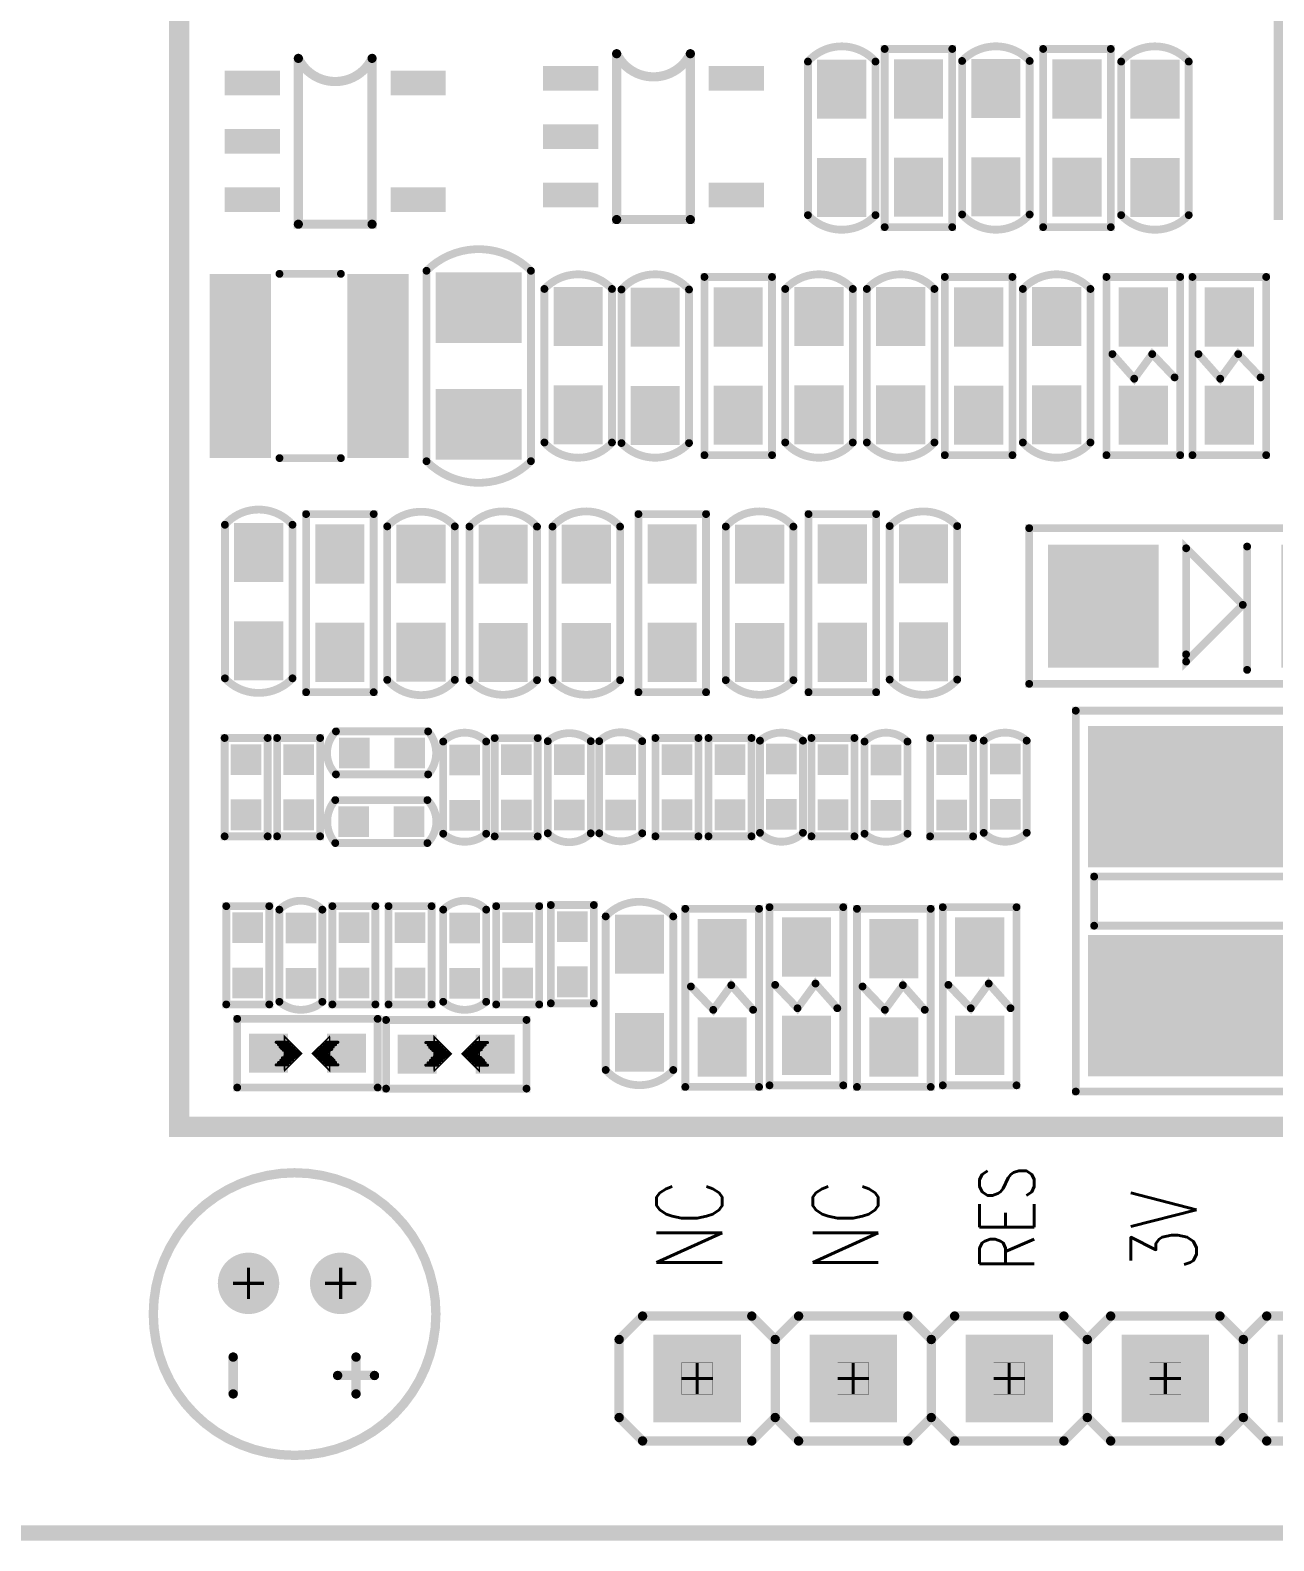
# Model space of a CAD drawing. Extents: x -3 to 111, y -1 to 54.
# Drawn here: x 16.98 to 37.22, y -0.13 to 24.47 of the extents above; entities that cross this region are included whole.
import ezdxf

# ---------------------------------------------------------------- set-up
doc = ezdxf.new("R2010")
doc.units = 0
doc.linetypes.add('TRMIDX_0', pattern=[2, 1, 1])
doc.linetypes.add('TRMIDX_1', pattern=[2, 1, 1])
for name, color, linetype in [('2D_LINE_126', 2, 'CONTINUOUS'), ('BOARD_OUTLINE_00', 254, 'CONTINUOUS'), ('DRIL_NPLTE_THRU_01', 176, 'CONTINUOUS'), ('DRIL_NPLTE_THRU_02', 23, 'CONTINUOUS'), ('DRIL_NPLTE_THRU_03', 6, 'CONTINUOUS'), ('DRIL_NPLTE_THRU_04', 176, 'CONTINUOUS'), ('DRIL_PLTE_THRU_01', 176, 'CONTINUOUS'), ('DRIL_PLTE_THRU_02', 23, 'CONTINUOUS'), ('DRIL_PLTE_THRU_03', 6, 'CONTINUOUS'), ('DRIL_PLTE_THRU_04', 176, 'CONTINUOUS'), ('DRIL_SYMBOL', 254, 'CONTINUOUS'), ('PADS_BOT', 254, 'CONTINUOUS'), ('PADS_INNER', 254, 'CONTINUOUS'), ('PADS_TOP', 254, 'CONTINUOUS'), ('PART_TOP_2DLINE_00', 254, 'CONTINUOUS'), ('PART_TOP_2DLINE_01', 254, 'CONTINUOUS'), ('PART_TOP_COPPER_01', 254, 'CONTINUOUS'), ('PART_TOP_COPPER_126', 254, 'CONTINUOUS'), ('TEXT_126', 2, 'CONTINUOUS')]:
    doc.layers.add(name, color=color, linetype=linetype)
doc.styles.add('W0$1524', font='simplex', dxfattribs={"width": 0.75})

# ---------------------------------------------------------------- blocks, each defined once
blk = doc.blocks.new('BOARD_1')
at = {"layer": 'BOARD_OUTLINE_00', "const_width": 0.254}
blk.add_lwpolyline([(22.209, 77.724, 0.414214), (21.209, 76.724), (21.209, 25.384, 0.414214), (22.209, 24.384), (128.905, 24.384, 0.414214), (129.921, 25.384), (129.921, 76.724, 0.406566), (128.905, 77.724)], format="xyb", close=True, dxfattribs=at)
blk = doc.blocks.new('SMOOTH_0$3302')
at = {"const_width": 0.1651}
blk.add_lwpolyline([(-0.08255, 0, 1), (0.08255, 0, 1)], format="xyb", close=True, dxfattribs=at)
blk = doc.blocks.new('DRAWING_17')
at = {"layer": '2D_LINE_126', "const_width": 0.3302}
blk.add_lwpolyline([(0.8128, 0.3048), (18.796, 0.3048), (18.796, -24.4856), (39.8272, -24.4856), (39.8272, -39.412926), (0.8128, -39.412926)], close=True, dxfattribs=at)
at = {"layer": '2D_LINE_126'}
blk.add_blockref('SMOOTH_0$3302', (0.8128, -39.412926), dxfattribs=at)
blk = doc.blocks.new('SMOOTH_0$127')
at = {"const_width": 0.0635}
blk.add_lwpolyline([(-0.03175, 0, 1), (0.03175, 0, 1)], format="xyb", close=True, dxfattribs=at)
blk = doc.blocks.new('PART_BODY_TOP_174')
at = {"layer": 'PART_TOP_2DLINE_01', "const_width": 0.127}
blk.add_lwpolyline([(-1.45, -0.55), (-1.45, 0.55), (1.45, 0.55), (1.45, -0.55)], close=True, dxfattribs=at)
at = {"layer": 'PART_TOP_2DLINE_01'}
for p in [(-1.45, 0.55), (1.45, 0.55), (-1.45, -0.55), (1.45, -0.55)]:
    blk.add_blockref('SMOOTH_0$127', p, dxfattribs=at)
blk = doc.blocks.new('DRIL_HOLE_0')
blk.add_lwpolyline([(0, 0, 1), (0, 0, 1)], format="xyb", close=True)
blk = doc.blocks.new('PAD_0')
blk.add_lwpolyline([(0, 0, 1), (0, 0, 1)], format="xyb", close=True)
blk = doc.blocks.new('PAD_4')
at = {"const_width": 0.8}
blk.add_lwpolyline([(-0.4825, 0), (0.4825, 0)], dxfattribs=at)
blk = doc.blocks.new('STK_TOP_16')
at = {"layer": 'DRIL_PLTE_THRU_01'}
blk.add_blockref('DRIL_HOLE_0', (0, 0), dxfattribs=at)
at = {"layer": 'DRIL_PLTE_THRU_02'}
blk.add_blockref('DRIL_HOLE_0', (0, 0), dxfattribs=at)
at = {"layer": 'DRIL_PLTE_THRU_03'}
blk.add_blockref('DRIL_HOLE_0', (0, 0), dxfattribs=at)
at = {"layer": 'DRIL_PLTE_THRU_04'}
blk.add_blockref('DRIL_HOLE_0', (0, 0), dxfattribs=at)
at = {"layer": 'PADS_BOT'}
blk.add_blockref('PAD_0', (0, 0), dxfattribs=at)
at = {"layer": 'PADS_INNER'}
blk.add_blockref('PAD_0', (0, 0), dxfattribs=at)
at = {"layer": 'PADS_TOP'}
blk.add_blockref('PAD_4', (0, 0), dxfattribs=at)
blk = doc.blocks.new('SYM_TOP_29')
for name, p in [('PART_BODY_TOP_174', (0, 0)), ('STK_TOP_16', (-0.8, 0)), ('STK_TOP_16', (0.8, 0))]:
    blk.add_blockref(name, p)
blk = doc.blocks.new('PART_TOP_48')
blk.add_blockref('SYM_TOP_29', (0, 0))
blk = doc.blocks.new('PART_BODY_TOP_151')
at = {"layer": 'PART_TOP_2DLINE_01', "const_width": 0.127}
blk.add_lwpolyline([(1.25, -0.55, 0.432739), (1.25, 0.55), (-1.25, 0.55, 0.450467), (-1.25, -0.55)], format="xyb", close=True, dxfattribs=at)
at = {"layer": 'PART_TOP_2DLINE_01'}
for p in [(-1.25, 0.55), (1.25, 0.55), (-1.25, -0.55), (1.25, -0.55)]:
    blk.add_blockref('SMOOTH_0$127', p, dxfattribs=at)
blk = doc.blocks.new('PAD_3')
at = {"const_width": 0.8}
blk.add_lwpolyline([(-0.48, 0), (0.48, 0)], dxfattribs=at)
blk = doc.blocks.new('STK_TOP_8')
at = {"layer": 'DRIL_PLTE_THRU_01'}
blk.add_blockref('DRIL_HOLE_0', (0, 0), dxfattribs=at)
at = {"layer": 'DRIL_PLTE_THRU_02'}
blk.add_blockref('DRIL_HOLE_0', (0, 0), dxfattribs=at)
at = {"layer": 'DRIL_PLTE_THRU_03'}
blk.add_blockref('DRIL_HOLE_0', (0, 0), dxfattribs=at)
at = {"layer": 'DRIL_PLTE_THRU_04'}
blk.add_blockref('DRIL_HOLE_0', (0, 0), dxfattribs=at)
at = {"layer": 'PADS_BOT'}
blk.add_blockref('PAD_0', (0, 0), dxfattribs=at)
at = {"layer": 'PADS_INNER'}
blk.add_blockref('PAD_0', (0, 0), dxfattribs=at)
at = {"layer": 'PADS_TOP'}
blk.add_blockref('PAD_3', (0, 0), dxfattribs=at)
blk = doc.blocks.new('SYM_TOP_6')
for name, p in [('PART_BODY_TOP_151', (0, 0)), ('STK_TOP_8', (-0.8, 0)), ('STK_TOP_8', (0.8, 0))]:
    blk.add_blockref(name, p)
blk = doc.blocks.new('PART_TOP_49')
blk.add_blockref('SYM_TOP_6', (0, 0))
blk = doc.blocks.new('PART_TOP_50')
blk.add_blockref('SYM_TOP_29', (0, 0))
blk = doc.blocks.new('PART_TOP_51')
blk.add_blockref('SYM_TOP_6', (0, 0))
blk = doc.blocks.new('PART_BODY_TOP_158')
at = {"layer": 'PART_TOP_2DLINE_01', "const_width": 0.127}
blk.add_lwpolyline([(-1.45, -0.6), (-1.45, 0.6), (1.45, 0.6), (1.45, -0.6)], close=True, dxfattribs=at)
blk.add_lwpolyline([(0.195, 0.503), (-0.206, 0.148), (0.195, -0.145), (-0.185, -0.509)], dxfattribs=at)
at = {"layer": 'PART_TOP_2DLINE_01'}
for p in [(-1.45, 0.6), (0.195, 0.503), (1.45, 0.6), (-0.206, 0.148), (0.195, -0.145), (-0.185, -0.509), (-1.45, -0.6), (1.45, -0.6)]:
    blk.add_blockref('SMOOTH_0$127', p, dxfattribs=at)
blk = doc.blocks.new('SYM_TOP_13')
for name, p in [('PART_BODY_TOP_158', (0, 0)), ('STK_TOP_16', (-0.8, 0)), ('STK_TOP_16', (0.8, 0))]:
    blk.add_blockref(name, p)
blk = doc.blocks.new('PART_TOP_52')
blk.add_blockref('SYM_TOP_13', (0, 0))
blk = doc.blocks.new('PART_TOP_53')
blk.add_blockref('SYM_TOP_13', (0, 0))
blk = doc.blocks.new('PART_TOP_55')
blk.add_blockref('SYM_TOP_6', (0, 0))
blk = doc.blocks.new('PART_TOP_56')
blk.add_blockref('SYM_TOP_29', (0, 0))
blk = doc.blocks.new('PART_BODY_TOP_150')
at = {"layer": 'PART_TOP_2DLINE_00', "const_width": 0.127}
blk.add_lwpolyline([(0.75, -0.35, 0.414214), (0.75, 0.35), (-0.75, 0.35, 0.373387), (-0.75, -0.35)], format="xyb", close=True, dxfattribs=at)
at = {"layer": 'PART_TOP_2DLINE_00'}
for p in [(-0.75, 0.35), (0.75, 0.35), (-0.75, -0.35), (0.75, -0.35)]:
    blk.add_blockref('SMOOTH_0$127', p, dxfattribs=at)
blk = doc.blocks.new('PAD_1')
at = {"const_width": 0.5}
blk.add_lwpolyline([(-0.25, 0), (0.25, 0)], dxfattribs=at)
blk = doc.blocks.new('STK_TOP_6')
at = {"layer": 'DRIL_PLTE_THRU_01'}
blk.add_blockref('DRIL_HOLE_0', (0, 0), dxfattribs=at)
at = {"layer": 'DRIL_PLTE_THRU_02'}
blk.add_blockref('DRIL_HOLE_0', (0, 0), dxfattribs=at)
at = {"layer": 'DRIL_PLTE_THRU_03'}
blk.add_blockref('DRIL_HOLE_0', (0, 0), dxfattribs=at)
at = {"layer": 'DRIL_PLTE_THRU_04'}
blk.add_blockref('DRIL_HOLE_0', (0, 0), dxfattribs=at)
at = {"layer": 'PADS_BOT'}
blk.add_blockref('PAD_0', (0, 0), dxfattribs=at)
at = {"layer": 'PADS_INNER'}
blk.add_blockref('PAD_0', (0, 0), dxfattribs=at)
at = {"layer": 'PADS_TOP'}
blk.add_blockref('PAD_1', (0, 0), dxfattribs=at)
blk = doc.blocks.new('STK_TOP_7')
at = {"layer": 'DRIL_PLTE_THRU_01'}
blk.add_blockref('DRIL_HOLE_0', (0, 0), dxfattribs=at)
at = {"layer": 'DRIL_PLTE_THRU_02'}
blk.add_blockref('DRIL_HOLE_0', (0, 0), dxfattribs=at)
at = {"layer": 'DRIL_PLTE_THRU_03'}
blk.add_blockref('DRIL_HOLE_0', (0, 0), dxfattribs=at)
at = {"layer": 'DRIL_PLTE_THRU_04'}
blk.add_blockref('DRIL_HOLE_0', (0, 0), dxfattribs=at)
at = {"layer": 'PADS_BOT'}
blk.add_blockref('PAD_0', (0, 0), dxfattribs=at)
at = {"layer": 'PADS_INNER'}
blk.add_blockref('PAD_0', (0, 0), dxfattribs=at)
at = {"layer": 'PADS_TOP'}
blk.add_blockref('PAD_1', (0, 0), dxfattribs=at)
blk = doc.blocks.new('SYM_TOP_5')
for name, p in [('STK_TOP_6', (-0.45, 0)), ('PART_BODY_TOP_150', (0, 0)), ('STK_TOP_7', (0.45, 0))]:
    blk.add_blockref(name, p)
blk = doc.blocks.new('PART_TOP_57')
blk.add_blockref('SYM_TOP_5', (0, 0))
blk = doc.blocks.new('PART_TOP_60')
blk.add_blockref('SYM_TOP_5', (0, 0))
blk = doc.blocks.new('PART_TOP_61')
blk.add_blockref('SYM_TOP_5', (0, 0))
blk = doc.blocks.new('PART_BODY_TOP_173')
at = {"layer": 'PART_TOP_2DLINE_01', "const_width": 0.127}
blk.add_lwpolyline([(-0.8, -0.35), (-0.8, 0.35), (0.8, 0.35), (0.8, -0.35)], close=True, dxfattribs=at)
at = {"layer": 'PART_TOP_2DLINE_01'}
for p in [(-0.8, 0.35), (0.8, 0.35), (-0.8, -0.35), (0.8, -0.35)]:
    blk.add_blockref('SMOOTH_0$127', p, dxfattribs=at)
blk = doc.blocks.new('SYM_TOP_28')
for name, p in [('STK_TOP_7', (-0.45, 0)), ('PART_BODY_TOP_173', (0, 0)), ('STK_TOP_7', (0.45, 0))]:
    blk.add_blockref(name, p)
blk = doc.blocks.new('PART_TOP_62')
blk.add_blockref('SYM_TOP_28', (0, 0))
blk = doc.blocks.new('PART_TOP_63')
blk.add_blockref('SYM_TOP_28', (0, 0))
blk = doc.blocks.new('PART_TOP_64')
blk.add_blockref('SYM_TOP_28', (0, 0))
blk = doc.blocks.new('PART_TOP_68')
blk.add_blockref('SYM_TOP_28', (0, 0))
blk = doc.blocks.new('PART_TOP_69')
blk.add_blockref('SYM_TOP_28', (0, 0))
blk = doc.blocks.new('PART_TOP_70')
blk.add_blockref('SYM_TOP_5', (0, 0))
blk = doc.blocks.new('PART_TOP_71')
blk.add_blockref('SYM_TOP_28', (0, 0))
blk = doc.blocks.new('SMOOTH_0$0254')
at = {"const_width": 0.0127}
blk.add_lwpolyline([(-0.00635, 0, 1), (0.00635, 0, 1)], format="xyb", close=True, dxfattribs=at)
blk = doc.blocks.new('SMOOTH_0$0508')
at = {"const_width": 0.0254}
blk.add_lwpolyline([(-0.0127, 0, 1), (0.0127, 0, 1)], format="xyb", close=True, dxfattribs=at)
blk = doc.blocks.new('PART_BODY_TOP_154')
at = {"layer": 'PART_TOP_2DLINE_00', "const_width": 0.127}
blk.add_lwpolyline([(1.143, -0.5588), (1.143, 0.5588), (-1.143, 0.5588), (-1.143, -0.5588)], close=True, dxfattribs=at)
at = {"layer": 'PART_TOP_COPPER_01', "linetype": 'TRMIDX_0', "const_width": 0.0254}
for points in [[(-0.3556, -0.2667), (-0.08255, 0.00635), (-0.36195, 0.28575), (-0.36195, -0.254), (-0.3556, -0.254)], [(-0.3048, -0.1651), (-0.1397, 0), (-0.31115, 0.17145), (-0.31115, -0.1524), (-0.3048, -0.1524)]]:
    blk.add_lwpolyline(points, close=True, dxfattribs=at)
at = {"layer": 'PART_TOP_COPPER_01', "linetype": 'TRMIDX_1', "const_width": 0.0254}
for points in [[(0.3683, 0.2794), (0.09525, 0.00635), (0.37465, -0.27305), (0.37465, 0.2667), (0.3683, 0.2667)], [(0.3175, 0.1778), (0.1524, 0.0127), (0.32385, -0.15875), (0.32385, 0.1651), (0.3175, 0.1651)]]:
    blk.add_lwpolyline(points, close=True, dxfattribs=at)
at = {"layer": 'PART_TOP_COPPER_01', "linetype": 'TRMIDX_0', "const_width": 0.0508}
for points in [[(-0.3048, 0.1905), (-0.4953, 0.1905)], [(-0.2667, 0.1524), (-0.4572, 0.1524)], [(-0.2413, 0.1143), (-0.4318, 0.1143)], [(-0.2159, 0.0889), (-0.4064, 0.0889)], [(-0.1905, 0.0635), (-0.381, 0.0635)], [(-0.1524, 0.0381), (-0.3429, 0.0381)], [(-0.1397, -0.0127), (-0.3302, -0.0127)], [(-0.127, 0.0127), (-0.3175, 0.0127)], [(-0.3048, -0.1778), (-0.4953, -0.1778)], [(-0.2667, -0.1397), (-0.4572, -0.1397)], [(-0.2286, -0.1016), (-0.4191, -0.1016)], [(-0.2032, -0.0635), (-0.3937, -0.0635)], [(-0.1651, -0.0381), (-0.3556, -0.0381)]]:
    blk.add_lwpolyline(points, dxfattribs=at)
at = {"layer": 'PART_TOP_COPPER_01', "linetype": 'TRMIDX_1', "const_width": 0.0508}
for points in [[(0.1397, 0), (0.3302, 0)], [(0.1524, 0.0254), (0.3429, 0.0254)], [(0.1651, -0.0254), (0.3556, -0.0254)], [(0.1778, 0.0508), (0.3683, 0.0508)], [(0.2159, 0.0762), (0.4064, 0.0762)], [(0.2413, 0.1143), (0.4318, 0.1143)], [(0.2794, 0.1524), (0.4699, 0.1524)], [(0.3175, 0.1905), (0.508, 0.1905)], [(0.2032, -0.0508), (0.3937, -0.0508)], [(0.2286, -0.0762), (0.4191, -0.0762)], [(0.254, -0.1016), (0.4445, -0.1016)], [(0.2794, -0.1397), (0.4699, -0.1397)], [(0.3175, -0.1778), (0.508, -0.1778)]]:
    blk.add_lwpolyline(points, dxfattribs=at)
at = {"layer": 'PART_TOP_2DLINE_00'}
for p in [(-1.143, 0.5588), (1.143, 0.5588), (-1.143, -0.5588), (1.143, -0.5588)]:
    blk.add_blockref('SMOOTH_0$127', p, dxfattribs=at)
at = {"layer": 'PART_TOP_COPPER_01'}
for name, p in [('SMOOTH_0$0254', (-0.36195, 0.28575)), ('SMOOTH_0$0254', (0.3683, 0.2794)), ('SMOOTH_0$0254', (0.3683, 0.2667)), ('SMOOTH_0$0254', (0.37465, 0.2667)), ('SMOOTH_0$0508', (-0.4953, 0.1905)), ('SMOOTH_0$0508', (-0.4572, 0.1524)), ('SMOOTH_0$0508', (-0.4318, 0.1143)), ('SMOOTH_0$0508', (-0.4064, 0.0889)), ('SMOOTH_0$0508', (-0.381, 0.0635)), ('SMOOTH_0$0508', (-0.3429, 0.0381)), ('SMOOTH_0$0508', (-0.3302, -0.0127)), ('SMOOTH_0$0508', (-0.3175, 0.0127)), ('SMOOTH_0$0508', (-0.3048, 0.1905)), ('SMOOTH_0$0254', (-0.31115, 0.17145)), ('SMOOTH_0$0508', (-0.2667, 0.1524)), ('SMOOTH_0$0508', (-0.2413, 0.1143)), ('SMOOTH_0$0508', (-0.2159, 0.0889)), ('SMOOTH_0$0508', (-0.1905, 0.0635)), ('SMOOTH_0$0508', (-0.1524, 0.0381)), ('SMOOTH_0$0508', (-0.1397, -0.0127)), ('SMOOTH_0$0508', (-0.127, 0.0127)), ('SMOOTH_0$0254', (-0.1397, 0)), ('SMOOTH_0$0254', (-0.08255, 0.00635)), ('SMOOTH_0$0254', (0.09525, 0.00635)), ('SMOOTH_0$0508', (0.1397, 0)), ('SMOOTH_0$0508', (0.1524, 0.0254)), ('SMOOTH_0$0254', (0.1524, 0.0127)), ('SMOOTH_0$0508', (0.1651, -0.0254)), ('SMOOTH_0$0508', (0.1778, 0.0508)), ('SMOOTH_0$0508', (0.2159, 0.0762)), ('SMOOTH_0$0508', (0.2413, 0.1143)), ('SMOOTH_0$0508', (0.2794, 0.1524)), ('SMOOTH_0$0508', (0.3175, 0.1905)), ('SMOOTH_0$0254', (0.3175, 0.1778)), ('SMOOTH_0$0254', (0.3175, 0.1651)), ('SMOOTH_0$0508', (0.3302, 0)), ('SMOOTH_0$0254', (0.32385, 0.1651)), ('SMOOTH_0$0508', (0.3429, 0.0254)), ('SMOOTH_0$0508', (0.3556, -0.0254)), ('SMOOTH_0$0508', (0.3683, 0.0508)), ('SMOOTH_0$0508', (0.4064, 0.0762)), ('SMOOTH_0$0508', (0.4318, 0.1143)), ('SMOOTH_0$0508', (0.4699, 0.1524)), ('SMOOTH_0$0508', (0.508, 0.1905)), ('SMOOTH_0$0508', (-0.4953, -0.1778)), ('SMOOTH_0$0508', (-0.4572, -0.1397)), ('SMOOTH_0$0508', (-0.4191, -0.1016)), ('SMOOTH_0$0508', (-0.3937, -0.0635)), ('SMOOTH_0$0508', (-0.3556, -0.0381)), ('SMOOTH_0$0254', (-0.36195, -0.254)), ('SMOOTH_0$0254', (-0.3556, -0.254)), ('SMOOTH_0$0508', (-0.3048, -0.1778)), ('SMOOTH_0$0254', (-0.31115, -0.1524)), ('SMOOTH_0$0254', (-0.3048, -0.1524)), ('SMOOTH_0$0254', (-0.3048, -0.1651)), ('SMOOTH_0$0508', (-0.2667, -0.1397)), ('SMOOTH_0$0508', (-0.2286, -0.1016)), ('SMOOTH_0$0508', (-0.2032, -0.0635)), ('SMOOTH_0$0508', (-0.1651, -0.0381)), ('SMOOTH_0$0508', (0.2032, -0.0508)), ('SMOOTH_0$0508', (0.2286, -0.0762)), ('SMOOTH_0$0508', (0.254, -0.1016)), ('SMOOTH_0$0508', (0.2794, -0.1397)), ('SMOOTH_0$0508', (0.3175, -0.1778)), ('SMOOTH_0$0254', (0.32385, -0.15875)), ('SMOOTH_0$0508', (0.3937, -0.0508)), ('SMOOTH_0$0508', (0.4191, -0.0762)), ('SMOOTH_0$0508', (0.4445, -0.1016)), ('SMOOTH_0$0508', (0.4699, -0.1397)), ('SMOOTH_0$0508', (0.508, -0.1778)), ('SMOOTH_0$0254', (-0.3556, -0.2667)), ('SMOOTH_0$0254', (0.37465, -0.27305))]:
    blk.add_blockref(name, p, dxfattribs=at)
blk = doc.blocks.new('PAD_13')
at = {"const_width": 0.635}
blk.add_lwpolyline([(-0.3175, 0), (0.3175, 0)], dxfattribs=at)
blk = doc.blocks.new('STK_TOP_11')
at = {"layer": 'DRIL_PLTE_THRU_01'}
blk.add_blockref('DRIL_HOLE_0', (0, 0), dxfattribs=at)
at = {"layer": 'DRIL_PLTE_THRU_02'}
blk.add_blockref('DRIL_HOLE_0', (0, 0), dxfattribs=at)
at = {"layer": 'DRIL_PLTE_THRU_03'}
blk.add_blockref('DRIL_HOLE_0', (0, 0), dxfattribs=at)
at = {"layer": 'DRIL_PLTE_THRU_04'}
blk.add_blockref('DRIL_HOLE_0', (0, 0), dxfattribs=at)
at = {"layer": 'PADS_BOT'}
blk.add_blockref('PAD_0', (0, 0), dxfattribs=at)
at = {"layer": 'PADS_INNER'}
blk.add_blockref('PAD_0', (0, 0), dxfattribs=at)
at = {"layer": 'PADS_TOP', "rotation": 90}
blk.add_blockref('PAD_13', (0, 0), dxfattribs=at)
blk = doc.blocks.new('SYM_TOP_9')
for name, p in [('PART_BODY_TOP_154', (0, 0)), ('STK_TOP_11', (-0.635, 0)), ('STK_TOP_11', (0.635, 0))]:
    blk.add_blockref(name, p)
blk = doc.blocks.new('PART_TOP_72')
blk.add_blockref('SYM_TOP_9', (0, 0))
blk = doc.blocks.new('PART_TOP_73')
blk.add_blockref('SYM_TOP_9', (0, 0))
blk = doc.blocks.new('PART_TOP_74')
blk.add_blockref('SYM_TOP_28', (0, 0))
blk = doc.blocks.new('PART_TOP_75')
blk.add_blockref('SYM_TOP_5', (0, 0))
blk = doc.blocks.new('PART_TOP_76')
blk.add_blockref('SYM_TOP_5', (0, 0))
blk = doc.blocks.new('PART_TOP_77')
blk.add_blockref('SYM_TOP_5', (0, 0))
blk = doc.blocks.new('PART_TOP_78')
blk.add_blockref('SYM_TOP_5', (0, 0))
blk = doc.blocks.new('PART_TOP_79')
blk.add_blockref('SYM_TOP_28', (0, 0))
blk = doc.blocks.new('PART_TOP_80')
blk.add_blockref('SYM_TOP_5', (0, 0))
blk = doc.blocks.new('PART_TOP_81')
blk.add_blockref('SYM_TOP_28', (0, 0))
blk = doc.blocks.new('PART_TOP_82')
blk.add_blockref('SYM_TOP_28', (0, 0))
blk = doc.blocks.new('PART_TOP_83')
blk.add_blockref('SYM_TOP_28', (0, 0))
blk = doc.blocks.new('PART_TOP_84')
blk.add_blockref('SYM_TOP_5', (0, 0))
blk = doc.blocks.new('PART_TOP_85')
blk.add_blockref('SYM_TOP_28', (0, 0))
blk = doc.blocks.new('PART_TOP_86')
blk.add_blockref('SYM_TOP_6', (0, 0))
blk = doc.blocks.new('PART_TOP_87')
blk.add_blockref('SYM_TOP_13', (0, 0))
blk = doc.blocks.new('PART_TOP_88')
blk.add_blockref('SYM_TOP_13', (0, 0))
blk = doc.blocks.new('PART_TOP_89')
blk.add_blockref('SYM_TOP_13', (0, 0))
blk = doc.blocks.new('PART_TOP_90')
blk.add_blockref('SYM_TOP_13', (0, 0))
blk = doc.blocks.new('SMOOTH_0$1524')
at = {"const_width": 0.0762}
blk.add_lwpolyline([(-0.0381, 0, 1), (0.0381, 0, 1)], format="xyb", close=True, dxfattribs=at)
blk = doc.blocks.new('PART_BODY_TOP_168')
at = {"layer": 'PART_TOP_2DLINE_00', "const_width": 0.152}
blk.add_lwpolyline([(2.8, 0, 1), (-1.8, 0, 1)], format="xyb", close=True, dxfattribs=at)
for points in [[(1.5, 1.3), (1.5, 0.7)], [(1.2, 1), (1.8, 1)], [(1.2, -1), (1.8, -1)]]:
    blk.add_lwpolyline(points, dxfattribs=at)
at = {"layer": 'PART_TOP_2DLINE_00'}
for p in [(1.5, 1.3), (1.2, 1), (1.8, 1), (1.5, 0.7), (1.2, -1), (1.8, -1)]:
    blk.add_blockref('SMOOTH_0$1524', p, dxfattribs=at)
blk = doc.blocks.new('DRIL_SYMBOL_0$6')
at = {"layer": 'DRIL_SYMBOL', "const_width": 0.0508}
for points in [[(0, -0.254), (0, 0.254)], [(-0.254, 0), (0.254, 0)]]:
    blk.add_lwpolyline(points, dxfattribs=at)
blk = doc.blocks.new('DRIL_HOLE_0$6')
at = {"const_width": 0.3}
blk.add_lwpolyline([(-0.15, 0, 1), (0.15, 0, 1)], format="xyb", close=True, dxfattribs=at)
blk.add_blockref('DRIL_SYMBOL_0$6', (0, 0))
blk = doc.blocks.new('PAD_14')
at = {"const_width": 0.5}
blk.add_lwpolyline([(0, -0.25, 1), (0, 0.25, 1)], format="xyb", close=True, dxfattribs=at)
blk = doc.blocks.new('STK_TOP_34')
at = {"layer": 'DRIL_PLTE_THRU_01'}
blk.add_blockref('DRIL_HOLE_0$6', (0, 0), dxfattribs=at)
at = {"layer": 'DRIL_PLTE_THRU_02'}
blk.add_blockref('DRIL_HOLE_0$6', (0, 0), dxfattribs=at)
at = {"layer": 'DRIL_PLTE_THRU_03'}
blk.add_blockref('DRIL_HOLE_0$6', (0, 0), dxfattribs=at)
at = {"layer": 'DRIL_PLTE_THRU_04'}
blk.add_blockref('DRIL_HOLE_0$6', (0, 0), dxfattribs=at)
at = {"layer": 'PADS_BOT'}
blk.add_blockref('PAD_14', (0, 0), dxfattribs=at)
at = {"layer": 'PADS_INNER'}
blk.add_blockref('PAD_14', (0, 0), dxfattribs=at)
at = {"layer": 'PADS_TOP'}
blk.add_blockref('PAD_14', (0, 0), dxfattribs=at)
blk = doc.blocks.new('SYM_TOP_23')
for name, p in [('PART_BODY_TOP_168', (0, 0)), ('STK_TOP_34', (0, 0.75)), ('STK_TOP_34', (0, -0.75))]:
    blk.add_blockref(name, p)
blk = doc.blocks.new('PART_TOP_91')
blk.add_blockref('SYM_TOP_23', (0, 0))
blk = doc.blocks.new('SMOOTH_0$14986')
at = {"const_width": 0.0749}
blk.add_lwpolyline([(-0.037, 0, 1), (0.037, 0, 1)], format="xyb", close=True, dxfattribs=at)
blk = doc.blocks.new('PART_BODY_TOP_179')
at = {"layer": 'PART_TOP_2DLINE_01', "const_width": 0.15}
blk.add_lwpolyline([(-1.35, 0.6), (1.35, 0.6), (1.35, -0.6), (-1.35, -0.6, 0.629124)], format="xyb", close=True, dxfattribs=at)
at = {"layer": 'PART_TOP_2DLINE_01'}
for p in [(-1.35, 0.6), (1.35, 0.6), (-1.35, -0.6), (1.35, -0.6)]:
    blk.add_blockref('SMOOTH_0$14986', p, dxfattribs=at)
blk = doc.blocks.new('PAD_12')
at = {"const_width": 0.4}
blk.add_lwpolyline([(-0.45, 0), (0.45, 0)], dxfattribs=at)
blk = doc.blocks.new('STK_TOP_45')
at = {"layer": 'DRIL_PLTE_THRU_01'}
blk.add_blockref('DRIL_HOLE_0', (0, 0), dxfattribs=at)
at = {"layer": 'DRIL_PLTE_THRU_02'}
blk.add_blockref('DRIL_HOLE_0', (0, 0), dxfattribs=at)
at = {"layer": 'DRIL_PLTE_THRU_03'}
blk.add_blockref('DRIL_HOLE_0', (0, 0), dxfattribs=at)
at = {"layer": 'DRIL_PLTE_THRU_04'}
blk.add_blockref('DRIL_HOLE_0', (0, 0), dxfattribs=at)
at = {"layer": 'PADS_BOT'}
blk.add_blockref('PAD_0', (0, 0), dxfattribs=at)
at = {"layer": 'PADS_INNER'}
blk.add_blockref('PAD_0', (0, 0), dxfattribs=at)
at = {"layer": 'PADS_TOP', "rotation": 90}
blk.add_blockref('PAD_12', (0, 0), dxfattribs=at)
blk = doc.blocks.new('SYM_TOP_34')
for name, p in [('STK_TOP_45', (-0.95, 1.35)), ('STK_TOP_45', (0.95, 1.35)), ('PART_BODY_TOP_179', (0, 0)), ('STK_TOP_45', (-0.95, -1.35)), ('STK_TOP_45', (0, -1.35)), ('STK_TOP_45', (0.95, -1.35))]:
    blk.add_blockref(name, p)
blk = doc.blocks.new('PART_TOP_106')
blk.add_blockref('SYM_TOP_34', (0, 0))
blk = doc.blocks.new('PART_TOP_107')
blk.add_blockref('SYM_TOP_34', (0, 0))
blk = doc.blocks.new('PART_BODY_TOP_198')
at = {"layer": 'PART_TOP_2DLINE_00', "const_width": 0.127}
for points in [[(-1.27, 3.106), (1.264, 3.106), (1.264, -3.104), (-1.27, -3.104)], [(0.784, -0.551), (0.901, -0.551), (-0.022, 0.372), (-0.943, -0.55)]]:
    blk.add_lwpolyline(points, close=True, dxfattribs=at)
blk.add_lwpolyline([(-0.972, 0.443), (1.036, 0.443)], dxfattribs=at)
at = {"layer": 'PART_TOP_2DLINE_00'}
for p in [(-1.27, 3.106), (1.264, 3.106), (-0.972, 0.443), (1.036, 0.443), (-0.022, 0.372), (-0.943, -0.55), (0.784, -0.551), (0.901, -0.551), (-1.27, -3.104), (1.264, -3.104)]:
    blk.add_blockref('SMOOTH_0$127', p, dxfattribs=at)
blk = doc.blocks.new('PAD_19')
at = {"const_width": 1.800098}
blk.add_lwpolyline([(-0.999998, 0), (0.999998, 0)], dxfattribs=at)
blk = doc.blocks.new('STK_TOP_74')
at = {"layer": 'DRIL_PLTE_THRU_01'}
blk.add_blockref('DRIL_HOLE_0', (0, 0), dxfattribs=at)
at = {"layer": 'DRIL_PLTE_THRU_02'}
blk.add_blockref('DRIL_HOLE_0', (0, 0), dxfattribs=at)
at = {"layer": 'DRIL_PLTE_THRU_03'}
blk.add_blockref('DRIL_HOLE_0', (0, 0), dxfattribs=at)
at = {"layer": 'DRIL_PLTE_THRU_04'}
blk.add_blockref('DRIL_HOLE_0', (0, 0), dxfattribs=at)
at = {"layer": 'PADS_BOT'}
blk.add_blockref('PAD_0', (0, 0), dxfattribs=at)
at = {"layer": 'PADS_INNER'}
blk.add_blockref('PAD_0', (0, 0), dxfattribs=at)
at = {"layer": 'PADS_TOP'}
blk.add_blockref('PAD_19', (0, 0), dxfattribs=at)
blk = doc.blocks.new('SYM_TOP_53')
for name, p in [('PART_BODY_TOP_198', (0, 0)), ('STK_TOP_74', (0, 1.89992)), ('STK_TOP_74', (0, -1.899918))]:
    blk.add_blockref(name, p)
blk = doc.blocks.new('PART_TOP_119')
blk.add_blockref('SYM_TOP_53', (0, 0))
blk = doc.blocks.new('PART_TOP_123')
blk.add_blockref('SYM_TOP_6', (0, 0))
blk = doc.blocks.new('PART_TOP_138')
blk.add_blockref('SYM_TOP_6', (0, 0))
blk = doc.blocks.new('PART_TOP_145')
blk.add_blockref('SYM_TOP_6', (0, 0))
blk = doc.blocks.new('PART_BODY_TOP_199')
at = {"layer": 'PART_TOP_2DLINE_00', "const_width": 0.127}
blk.add_lwpolyline([(-3.1, 2.8), (3.1, 2.8), (3.1, -2.8), (-3.1, -2.8)], close=True, dxfattribs=at)
at = {"layer": 'PART_TOP_COPPER_126', "const_width": 0.127}
blk.add_lwpolyline([(-0.4, 2.5), (0.4, 2.5), (0.4, -2.5), (-0.4, -2.5)], close=True, dxfattribs=at)
at = {"layer": 'PART_TOP_2DLINE_00'}
for p in [(-3.1, 2.8), (3.1, 2.8), (-3.1, -2.8), (3.1, -2.8)]:
    blk.add_blockref('SMOOTH_0$127', p, dxfattribs=at)
at = {"layer": 'PART_TOP_COPPER_126'}
for p in [(-0.4, 2.5), (0.4, 2.5), (-0.4, -2.5), (0.4, -2.5)]:
    blk.add_blockref('SMOOTH_0$127', p, dxfattribs=at)
blk = doc.blocks.new('PAD_30')
at = {"const_width": 2.3}
blk.add_lwpolyline([(-2.6, 0), (2.6, 0)], dxfattribs=at)
blk = doc.blocks.new('STK_TOP_75')
at = {"layer": 'DRIL_NPLTE_THRU_01'}
blk.add_blockref('DRIL_HOLE_0', (0, 0), dxfattribs=at)
at = {"layer": 'DRIL_NPLTE_THRU_02'}
blk.add_blockref('DRIL_HOLE_0', (0, 0), dxfattribs=at)
at = {"layer": 'DRIL_NPLTE_THRU_03'}
blk.add_blockref('DRIL_HOLE_0', (0, 0), dxfattribs=at)
at = {"layer": 'DRIL_NPLTE_THRU_04'}
blk.add_blockref('DRIL_HOLE_0', (0, 0), dxfattribs=at)
at = {"layer": 'PADS_BOT'}
blk.add_blockref('PAD_0', (0, 0), dxfattribs=at)
at = {"layer": 'PADS_INNER'}
blk.add_blockref('PAD_0', (0, 0), dxfattribs=at)
at = {"layer": 'PADS_TOP', "rotation": 90}
blk.add_blockref('PAD_30', (0, 0), dxfattribs=at)
blk = doc.blocks.new('SYM_TOP_54')
for name, p in [('STK_TOP_75', (-1.7, 0)), ('STK_TOP_75', (1.7, 0)), ('PART_BODY_TOP_199', (0, 0))]:
    blk.add_blockref(name, p)
blk = doc.blocks.new('PART_TOP_148')
blk.add_blockref('SYM_TOP_54', (0, 0))
blk = doc.blocks.new('PART_BODY_TOP_197')
at = {"layer": 'PART_TOP_2DLINE_01', "const_width": 0.127}
blk.add_lwpolyline([(1.55, -0.85, 0.414214), (1.55, 0.85), (-1.55, 0.85, 0.414214), (-1.55, -0.85)], format="xyb", close=True, dxfattribs=at)
at = {"layer": 'PART_TOP_2DLINE_01'}
for p in [(-1.55, 0.85), (1.55, 0.85), (-1.55, -0.85), (1.55, -0.85)]:
    blk.add_blockref('SMOOTH_0$127', p, dxfattribs=at)
blk = doc.blocks.new('PAD_2')
at = {"const_width": 1.15}
blk.add_lwpolyline([(-0.7, 0), (0.7, 0)], dxfattribs=at)
blk = doc.blocks.new('STK_TOP_73')
at = {"layer": 'DRIL_PLTE_THRU_01'}
blk.add_blockref('DRIL_HOLE_0', (0, 0), dxfattribs=at)
at = {"layer": 'DRIL_PLTE_THRU_02'}
blk.add_blockref('DRIL_HOLE_0', (0, 0), dxfattribs=at)
at = {"layer": 'DRIL_PLTE_THRU_03'}
blk.add_blockref('DRIL_HOLE_0', (0, 0), dxfattribs=at)
at = {"layer": 'DRIL_PLTE_THRU_04'}
blk.add_blockref('DRIL_HOLE_0', (0, 0), dxfattribs=at)
at = {"layer": 'PADS_BOT'}
blk.add_blockref('PAD_0', (0, 0), dxfattribs=at)
at = {"layer": 'PADS_INNER'}
blk.add_blockref('PAD_0', (0, 0), dxfattribs=at)
at = {"layer": 'PADS_TOP', "rotation": 90}
blk.add_blockref('PAD_2', (0, 0), dxfattribs=at)
blk = doc.blocks.new('SYM_TOP_52')
for name, p in [('STK_TOP_73', (-0.95, 0)), ('STK_TOP_73', (0.95, 0)), ('PART_BODY_TOP_197', (0, 0))]:
    blk.add_blockref(name, p)
blk = doc.blocks.new('PART_TOP_152')
blk.add_blockref('SYM_TOP_52', (0, 0))
blk = doc.blocks.new('PART_TOP_174')
blk.add_blockref('SYM_TOP_29', (0, 0))
blk = doc.blocks.new('PART_TOP_276')
blk.add_blockref('SYM_TOP_6', (0, 0))
blk = doc.blocks.new('PART_TOP_277')
blk.add_blockref('SYM_TOP_29', (0, 0))
blk = doc.blocks.new('PART_TOP_279')
blk.add_blockref('SYM_TOP_29', (0, 0))
blk = doc.blocks.new('PART_BODY_TOP_165')
at = {"layer": 'PART_TOP_2DLINE_01', "const_width": 0.127}
for points in [[(-0.5, 1.5), (0.5, 1.5)], [(-0.5, -1.5), (0.5, -1.5)]]:
    blk.add_lwpolyline(points, dxfattribs=at)
at = {"layer": 'PART_TOP_2DLINE_01'}
for p in [(-0.5, 1.5), (0.5, 1.5), (-0.5, -1.5), (0.5, -1.5)]:
    blk.add_blockref('SMOOTH_0$127', p, dxfattribs=at)
blk = doc.blocks.new('PAD_46')
at = {"const_width": 1}
blk.add_lwpolyline([(-1.5, 0), (1.5, 0)], dxfattribs=at)
blk = doc.blocks.new('STK_TOP_30')
at = {"layer": 'DRIL_PLTE_THRU_01'}
blk.add_blockref('DRIL_HOLE_0', (0, 0), dxfattribs=at)
at = {"layer": 'DRIL_PLTE_THRU_02'}
blk.add_blockref('DRIL_HOLE_0', (0, 0), dxfattribs=at)
at = {"layer": 'DRIL_PLTE_THRU_03'}
blk.add_blockref('DRIL_HOLE_0', (0, 0), dxfattribs=at)
at = {"layer": 'DRIL_PLTE_THRU_04'}
blk.add_blockref('DRIL_HOLE_0', (0, 0), dxfattribs=at)
at = {"layer": 'PADS_BOT'}
blk.add_blockref('PAD_0', (0, 0), dxfattribs=at)
at = {"layer": 'PADS_INNER'}
blk.add_blockref('PAD_0', (0, 0), dxfattribs=at)
at = {"layer": 'PADS_TOP', "rotation": 90}
blk.add_blockref('PAD_46', (0, 0), dxfattribs=at)
blk = doc.blocks.new('SYM_TOP_20')
for name, p in [('STK_TOP_30', (-1.139, 0)), ('STK_TOP_30', (1.103, 0)), ('PART_BODY_TOP_165', (0, 0))]:
    blk.add_blockref(name, p)
blk = doc.blocks.new('PART_TOP_281')
blk.add_blockref('SYM_TOP_20', (0, 0))
blk = doc.blocks.new('PART_TOP_285')
blk.add_blockref('SYM_TOP_6', (0, 0))
blk = doc.blocks.new('PART_TOP_286')
blk.add_blockref('SYM_TOP_29', (0, 0))
blk = doc.blocks.new('PART_TOP_287')
blk.add_blockref('SYM_TOP_6', (0, 0))
blk = doc.blocks.new('PART_TOP_289')
blk.add_blockref('SYM_TOP_6', (0, 0))
blk = doc.blocks.new('PART_TOP_290')
blk.add_blockref('SYM_TOP_6', (0, 0))
blk = doc.blocks.new('PART_TOP_315')
blk.add_blockref('SYM_TOP_6', (0, 0))
blk = doc.blocks.new('PART_TOP_316')
blk.add_blockref('SYM_TOP_6', (0, 0))
blk = doc.blocks.new('PART_TOP_317')
blk.add_blockref('SYM_TOP_6', (0, 0))
blk = doc.blocks.new('SMOOTH_0$00254')
at = {"const_width": 0.00127}
blk.add_lwpolyline([(-0.001, 0, 1), (0.001, 0, 1)], format="xyb", close=True, dxfattribs=at)
blk = doc.blocks.new('PART_BODY_TOP_211')
at = {"layer": 'PART_TOP_2DLINE_00', "const_width": 0.152}
for points in [[(-7.62, -0.635), (-8.001, -1.016), (-9.779, -1.016), (-10.16, -0.635), (-10.16, 0.635), (-9.779, 1.016), (-8.001, 1.016), (-7.62, 0.635)], [(-5.08, -0.635), (-5.461, -1.016), (-7.239, -1.016), (-7.62, -0.635), (-7.62, 0.635), (-7.239, 1.016), (-5.461, 1.016), (-5.08, 0.635)], [(-2.54, -0.635), (-2.921, -1.016), (-4.699, -1.016), (-5.08, -0.635), (-5.08, 0.635), (-4.699, 1.016), (-2.921, 1.016), (-2.54, 0.635)], [(0, -0.635), (-0.381, -1.016), (-2.159, -1.016), (-2.54, -0.635), (-2.54, 0.635), (-2.159, 1.016), (-0.381, 1.016), (0, 0.635)], [(2.54, -0.635), (2.159, -1.016), (0.381, -1.016), (0, -0.635), (0, 0.635), (0.381, 1.016), (2.159, 1.016), (2.54, 0.635)], [(5.08, -0.635), (4.699, -1.016), (2.921, -1.016), (2.54, -0.635), (2.54, 0.635), (2.921, 1.016), (4.699, 1.016), (5.08, 0.635)], [(7.62, -0.635), (8.001, -1.016), (9.779, -1.016), (10.16, -0.635), (10.16, 0.635), (9.779, 1.016), (8.001, 1.016), (7.62, 0.635), (7.62, -0.635), (7.239, -1.016), (5.461, -1.016), (5.08, -0.635), (5.08, 0.635), (5.461, 1.016), (7.239, 1.016), (7.62, 0.635)]]:
    blk.add_lwpolyline(points, dxfattribs=at)
at = {"layer": 'PART_TOP_COPPER_126', "const_width": 0.00254}
for points in [[(-9.144, -0.254), (-8.636, -0.254), (-8.636, 0.254), (-9.144, 0.254)], [(-6.604, -0.254), (-6.096, -0.254), (-6.096, 0.254), (-6.604, 0.254)], [(-4.064, -0.254), (-3.556, -0.254), (-3.556, 0.254), (-4.064, 0.254)], [(-1.524, -0.254), (-1.016, -0.254), (-1.016, 0.254), (-1.524, 0.254)], [(1.016, -0.254), (1.524, -0.254), (1.524, 0.254), (1.016, 0.254)], [(3.556, -0.254), (4.064, -0.254), (4.064, 0.254), (3.556, 0.254)], [(6.096, -0.254), (6.604, -0.254), (6.604, 0.254), (6.096, 0.254)], [(8.636, -0.254), (9.144, -0.254), (9.144, 0.254), (8.636, 0.254)]]:
    blk.add_lwpolyline(points, close=True, dxfattribs=at)
at = {"layer": 'PART_TOP_2DLINE_00'}
for p in [(-9.779, 1.016), (-8.001, 1.016), (-7.239, 1.016), (-5.461, 1.016), (-4.699, 1.016), (-2.921, 1.016), (-2.159, 1.016), (-0.381, 1.016), (0.381, 1.016), (2.159, 1.016), (2.921, 1.016), (4.699, 1.016), (5.461, 1.016), (7.239, 1.016), (8.001, 1.016), (9.779, 1.016), (-10.16, 0.635), (-7.62, 0.635), (-7.62, 0.635), (-5.08, 0.635), (-5.08, 0.635), (-2.54, 0.635), (-2.54, 0.635), (0, 0.635), (0, 0.635), (2.54, 0.635), (2.54, 0.635), (5.08, 0.635), (5.08, 0.635), (7.62, 0.635), (7.62, 0.635), (10.16, 0.635), (-10.16, -0.635), (-7.62, -0.635), (-7.62, -0.635), (-5.08, -0.635), (-5.08, -0.635), (-2.54, -0.635), (-2.54, -0.635), (0, -0.635), (0, -0.635), (2.54, -0.635), (2.54, -0.635), (5.08, -0.635), (5.08, -0.635), (7.62, -0.635), (7.62, -0.635), (10.16, -0.635), (-9.779, -1.016), (-8.001, -1.016), (-7.239, -1.016), (-5.461, -1.016), (-4.699, -1.016), (-2.921, -1.016), (-2.159, -1.016), (-0.381, -1.016), (0.381, -1.016), (2.159, -1.016), (2.921, -1.016), (4.699, -1.016), (5.461, -1.016), (7.239, -1.016), (8.001, -1.016), (9.779, -1.016)]:
    blk.add_blockref('SMOOTH_0$1524', p, dxfattribs=at)
at = {"layer": 'PART_TOP_COPPER_126'}
for p in [(-9.144, 0.254), (-8.636, 0.254), (-6.604, 0.254), (-6.096, 0.254), (-4.064, 0.254), (-3.556, 0.254), (-1.524, 0.254), (-1.016, 0.254), (1.016, 0.254), (1.524, 0.254), (3.556, 0.254), (4.064, 0.254), (6.096, 0.254), (6.604, 0.254), (8.636, 0.254), (9.144, 0.254), (-9.144, -0.254), (-8.636, -0.254), (-6.604, -0.254), (-6.096, -0.254), (-4.064, -0.254), (-3.556, -0.254), (-1.524, -0.254), (-1.016, -0.254), (1.016, -0.254), (1.524, -0.254), (3.556, -0.254), (4.064, -0.254), (6.096, -0.254), (6.604, -0.254), (8.636, -0.254), (9.144, -0.254)]:
    blk.add_blockref('SMOOTH_0$00254', p, dxfattribs=at)
blk = doc.blocks.new('DRIL_SYMBOL_0$8500006667')
at = {"layer": 'DRIL_SYMBOL', "const_width": 0.0508}
for points in [[(0, -0.254), (0, 0.254)], [(-0.254, 0), (0.254, 0)]]:
    blk.add_lwpolyline(points, dxfattribs=at)
blk = doc.blocks.new('DRIL_HOLE_0$8500006667')
at = {"const_width": 0.425}
blk.add_lwpolyline([(-0.2125, 0, 1), (0.2125, 0, 1)], format="xyb", close=True, dxfattribs=at)
blk.add_blockref('DRIL_SYMBOL_0$8500006667', (0, 0))
blk = doc.blocks.new('PAD_28')
at = {"const_width": 1.4224}
blk.add_lwpolyline([(-0.7112, 0), (0.7112, 0)], dxfattribs=at)
blk = doc.blocks.new('STK_TOP_29')
at = {"layer": 'DRIL_PLTE_THRU_01'}
blk.add_blockref('DRIL_HOLE_0$8500006667', (0, 0), dxfattribs=at)
at = {"layer": 'DRIL_PLTE_THRU_02'}
blk.add_blockref('DRIL_HOLE_0$8500006667', (0, 0), dxfattribs=at)
at = {"layer": 'DRIL_PLTE_THRU_03'}
blk.add_blockref('DRIL_HOLE_0$8500006667', (0, 0), dxfattribs=at)
at = {"layer": 'DRIL_PLTE_THRU_04'}
blk.add_blockref('DRIL_HOLE_0$8500006667', (0, 0), dxfattribs=at)
at = {"layer": 'PADS_BOT', "rotation": 90}
blk.add_blockref('PAD_28', (0, 0), dxfattribs=at)
at = {"layer": 'PADS_INNER', "rotation": 90}
blk.add_blockref('PAD_28', (0, 0), dxfattribs=at)
at = {"layer": 'PADS_TOP', "rotation": 90}
blk.add_blockref('PAD_28', (0, 0), dxfattribs=at)
blk = doc.blocks.new('SYM_TOP_66')
for name, p in [('STK_TOP_29', (-8.89, 0)), ('STK_TOP_29', (-6.35, 0)), ('STK_TOP_29', (-3.81, 0)), ('STK_TOP_29', (-1.27, 0)), ('STK_TOP_29', (1.27, 0)), ('STK_TOP_29', (3.81, 0)), ('STK_TOP_29', (6.35, 0)), ('STK_TOP_29', (8.89, 0)), ('PART_BODY_TOP_211', (0, 0))]:
    blk.add_blockref(name, p)
blk = doc.blocks.new('PART_TOP_336')
blk.add_blockref('SYM_TOP_66', (0, 0))

msp = doc.modelspace()

# ---------------------------------------------------------------- block references
for name, p in [('BOARD_1', (-21.209, -24.384)), ('DRAWING_17', (18.593, 46.025)), ('PART_TOP_281', (21.539, 18.999)), ('PART_TOP_61', (22.697, 11.582)), ('PART_TOP_73', (23.917, 7.793)), ('PART_TOP_336', (36.728, 2.515))]:
    msp.add_blockref(name, p)
for name, p, rotation in [('PART_TOP_289', (30.191, 22.705), 270), ('PART_TOP_286', (31.44, 22.71), 90), ('PART_TOP_285', (32.7, 22.715), 90), ('PART_TOP_56', (34.02, 22.71), 270), ('PART_TOP_55', (35.289, 22.705), 270), ('PART_TOP_107', (27.127, 22.733), 270), ('PART_TOP_106', (21.946, 22.657), 270), ('PART_TOP_152', (24.282, 18.999), 270), ('PART_TOP_145', (25.901, 19.003), 90), ('PART_TOP_276', (27.155, 18.994), 270), ('PART_TOP_277', (28.506, 18.998), 90), ('PART_TOP_287', (29.821, 19.003), 90), ('PART_TOP_290', (31.15, 19.003), 90), ('PART_TOP_50', (32.419, 18.998), 270), ('PART_TOP_51', (33.689, 19.003), 90), ('PART_TOP_52', (35.1, 18.998), 90), ('PART_TOP_53', (36.5, 18.998), 90), ('PART_TOP_119', (36.347, 15.088), 270), ('PART_TOP_138', (20.701, 15.164), 270), ('PART_TOP_174', (22.022, 15.138), 270), ('PART_TOP_317', (23.343, 15.138), 90), ('PART_TOP_315', (24.681, 15.134), 270), ('PART_TOP_316', (26.033, 15.134), 270), ('PART_TOP_279', (27.432, 15.138), 270), ('PART_TOP_123', (28.854, 15.134), 270), ('PART_TOP_48', (30.201, 15.138), 90), ('PART_TOP_49', (31.521, 15.143), 90), ('PART_TOP_148', (36.8, 10.287), 90), ('PART_TOP_62', (20.496, 12.142), 270), ('PART_TOP_63', (21.35, 12.142), 90), ('PART_TOP_60', (22.708, 12.7), 180), ('PART_TOP_57', (24.054, 12.134), 90), ('PART_TOP_68', (24.892, 12.141), 270), ('PART_TOP_78', (25.756, 12.141), 270), ('PART_TOP_75', (26.594, 12.141), 90), ('PART_TOP_81', (27.508, 12.142), 270), ('PART_TOP_82', (28.372, 12.142), 90), ('PART_TOP_76', (29.21, 12.149), 270), ('PART_TOP_83', (30.048, 12.142), 90), ('PART_TOP_77', (30.912, 12.134), 90), ('PART_TOP_79', (31.979, 12.141), 270), ('PART_TOP_80', (32.852, 12.149), 270), ('PART_TOP_64', (20.523, 9.405), 270), ('PART_TOP_70', (21.387, 9.398), 90), ('PART_TOP_71', (22.25, 9.405), 270), ('PART_TOP_85', (23.165, 9.405), 270), ('PART_TOP_84', (24.054, 9.398), 90), ('PART_TOP_74', (24.917, 9.405), 90), ('PART_TOP_69', (25.806, 9.423), 270), ('PART_TOP_86', (26.899, 8.788), 90), ('PART_TOP_89', (28.245, 8.712), 270), ('PART_TOP_88', (29.616, 8.738), 270), ('PART_TOP_87', (31.039, 8.712), 270), ('PART_TOP_90', (32.436, 8.738), 270), ('PART_TOP_72', (21.494, 7.811), 180), ('PART_TOP_91', (21.285, 4.064), 270)]:
    msp.add_blockref(name, p, dxfattribs=dict(rotation=rotation))

# ---------------------------------------------------------------- texts
at = {"layer": 'TEXT_126', "style": 'W0$1524', "width": 0.75}
for s, height, p in [('RES', 0.889, (33.325, 4.267)), ('NC', 1.0668, (28.245, 4.267)), ('NC', 1.0668, (30.785, 4.267)), ('3V', 1.0668, (35.966, 4.267))]:
    msp.add_text(s, height=height, rotation=90, dxfattribs=at).set_placement(p)

doc.saveas('drawing.dxf')
